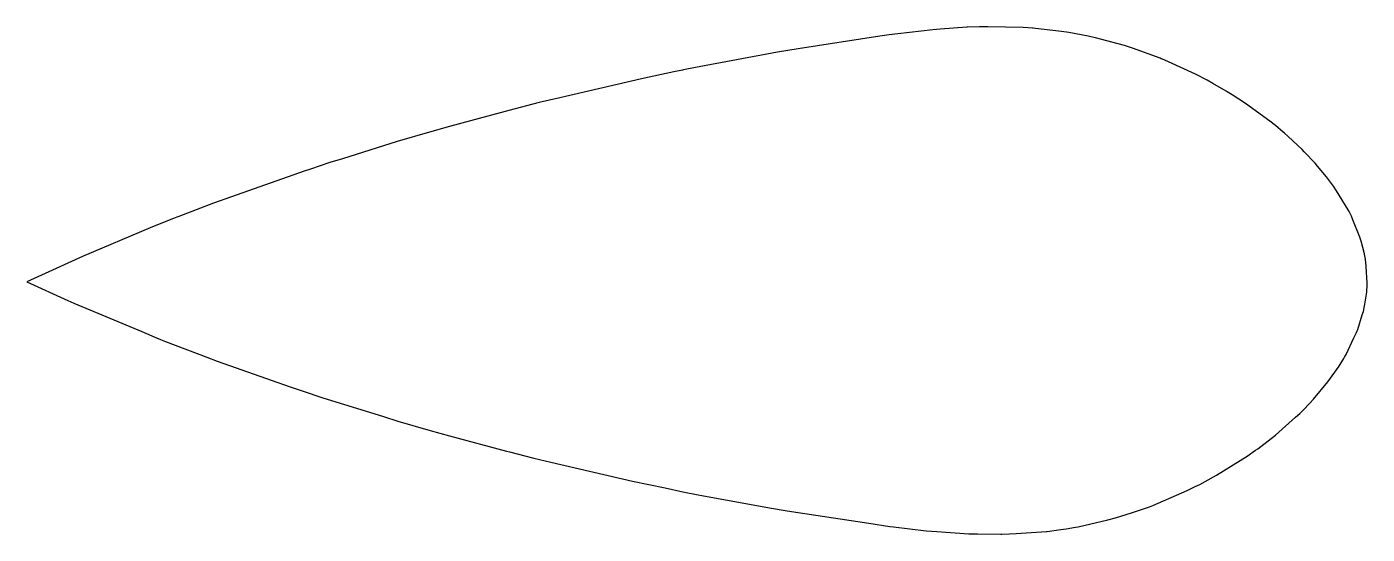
# Model space of a CAD drawing. Header units: metres. Extents: x -88 to 62, y -28 to 28.
import ezdxf

# ---------------------------------------------------------------- set-up
doc = ezdxf.new("R2010")
doc.units = ezdxf.units.M

msp = doc.modelspace()

# ---------------------------------------------------------------- linework, layer by layer
for p, q in [((7.89249, 27.3592), (-1.22875, 25.9556)), ((8.95287, 27.5123), (7.89249, 27.3592)), ((9.91732, 27.6265), (8.95287, 27.5123)), ((13.8117, 28.0817), (9.91732, 27.6265)), ((14.6601, 28.1423), (13.8117, 28.0817)), ((17.6219, 28.3481), (14.6601, 28.1423)), ((17.7104, 28.3518), (17.6219, 28.3481)), ((19.0635, 28.3957), (17.7104, 28.3518)), ((19.9749, 28.4008), (19.0635, 28.3957)), ((23.9567, 28.3162), (19.9749, 28.4008)), ((24.4978, 28.2876), (23.9567, 28.3162)), ((24.975, 28.2537), (24.4978, 28.2876)), ((25.0739, 28.2457), (24.975, 28.2537)), ((25.3201, 28.2216), (25.0739, 28.2457)), ((28.2189, 27.8918), (25.3201, 28.2216)), ((29.048, 27.7654), (28.2189, 27.8918)), ((31.2231, 27.3629), (29.048, 27.7654)), ((31.5283, 27.297), (31.2231, 27.3629)), ((32.0292, 27.1841), (31.5283, 27.297)), ((32.6102, 27.0298), (32.0292, 27.1841)), ((35.2832, 26.301), (32.6102, 27.0298)), ((-3.57083, 25.5608), (-12.7317, 23.8449)), ((-1.22875, 25.9556), (-3.57083, 25.5608)), ((36.158, 25.9978), (35.2832, 26.301)), ((39.2839, 24.878), (36.158, 25.9978)), ((39.3846, 24.8376), (39.2839, 24.878)), ((39.4669, 24.8042), (39.3846, 24.8376)), ((40.2152, 24.4662), (39.4669, 24.8042)), ((43.2095, 23.1061), (40.2152, 24.4662)), ((-18.7855, 22.5926), (-27.9223, 20.4577)), ((-15.1425, 23.3598), (-18.7855, 22.5926)), ((-14.1748, 23.5636), (-15.1425, 23.3598)), ((-14.0866, 23.5816), (-14.1748, 23.5636)), ((-12.7317, 23.8449), (-14.0866, 23.5816)), ((44.521, 22.4173), (43.2095, 23.1061)), ((45.1744, 22.0641), (44.521, 22.4173)), ((46.6474, 21.2164), (45.1744, 22.0641)), ((46.7664, 21.1456), (46.6474, 21.2164)), ((47.3331, 20.7776), (46.7664, 21.1456)), ((-30.2272, 19.9188), (-33.6082, 19.0511)), ((-27.9223, 20.4577), (-30.2272, 19.9188)), ((48.8251, 19.8312), (47.3331, 20.7776)), ((51.5346, 17.844), (48.8251, 19.8312)), ((-34.5977, 18.7961), (-40.272, 17.2429)), ((-34.4492, 18.8353), (-34.5977, 18.7961)), ((-33.6082, 19.0511), (-34.4492, 18.8353)), ((-42.4808, 16.6188), (-46.1051, 15.5611)), ((-40.272, 17.2429), (-42.4808, 16.6188)), ((52.1634, 17.3652), (51.5346, 17.844)), ((53.0414, 16.6309), (52.1634, 17.3652)), ((53.1711, 16.5209), (53.0414, 16.6309)), ((53.6057, 16.1158), (53.1711, 16.5209)), ((-46.1051, 15.5611), (-52.2493, 13.6456)), ((55.1526, 14.6832), (53.6057, 16.1158)), ((-52.2493, 13.6456), (-53.6543, 13.2067)), ((55.3971, 14.4248), (55.1526, 14.6832)), ((56.6046, 13.1491), (55.3971, 14.4248)), ((-56.5305, 12.258), (-64.6642, 9.38785)), ((-55.8225, 12.4925), (-56.5305, 12.258)), ((-53.6543, 13.2067), (-55.8225, 12.4925)), ((56.8869, 12.8133), (56.6046, 13.1491)), ((57.8663, 11.6395), (56.8869, 12.8133)), ((57.9823, 11.4862), (57.8663, 11.6395)), ((58.6595, 10.5752), (57.9823, 11.4862)), ((58.9887, 10.066), (58.6595, 10.5752)), ((-64.6642, 9.38785), (-66.669, 8.671)), ((60.3106, 7.91295), (58.9887, 10.066)), ((-66.669, 8.671), (-70.5324, 7.19454)), ((60.4101, 7.72631), (60.3106, 7.91295)), ((60.6365, 7.27914), (60.4101, 7.72631)), ((-72.3788, 6.47068), (-73.748, 5.91089)), ((-71.1488, 6.9571), (-72.3788, 6.47068)), ((-70.7639, 7.10636), (-71.1488, 6.9571)), ((-70.5324, 7.19454), (-70.7639, 7.10636)), ((60.6617, 7.22812), (60.6365, 7.27914)), ((60.6692, 7.21258), (60.6617, 7.22812)), ((60.8447, 6.79293), (60.6692, 7.21258)), ((61.6293, 4.86507), (60.8447, 6.79293)), ((-73.748, 5.91089), (-81.3271, 2.72443)), ((61.7494, 4.43475), (61.6293, 4.86507)), ((62.1301, 3.01105), (61.7494, 4.43475)), ((62.1397, 2.96298), (62.1301, 3.01105)), ((-81.3271, 2.72443), (-85.9094, 0.62404)), ((62.2398, 2.41887), (62.1397, 2.96298)), ((62.2624, 2.2846), (62.2398, 2.41887)), ((62.2954, 2.06679), (62.2624, 2.2846)), ((62.3251, 1.59163), (62.2954, 2.06679)), ((62.4364, -0.25711), (62.3251, 1.59163)), ((-85.9094, 0.62404), (-87.5599, -0.11781)), ((-87.5599, -0.11781), (-82.9537, -2.21425)), ((62.3418, -1.51419), (62.3795, -1.24362)), ((62.3795, -1.24362), (62.4248, -0.45902)), ((62.4248, -0.45902), (62.4364, -0.25711)), ((-82.9537, -2.21425), (-82.2843, -2.52241)), ((-82.2843, -2.52241), (-74.6791, -5.69574)), ((62.0076, -3.44707), (62.1448, -2.80832)), ((62.1448, -2.80832), (62.1881, -2.60993)), ((62.1881, -2.60993), (62.3418, -1.51419)), ((61.3821, -5.45977), (61.8867, -3.83111)), ((61.8867, -3.83111), (62.0076, -3.44707)), ((-74.6791, -5.69574), (-73.0636, -6.38636)), ((60.9564, -6.39921), (61.2159, -5.88332)), ((61.2159, -5.88332), (61.3297, -5.59118)), ((61.3297, -5.59118), (61.3821, -5.45977)), ((-73.0636, -6.38636), (-72.585, -6.57511)), ((-72.585, -6.57511), (-72.056, -6.78643)), ((-72.056, -6.78643), (-67.4277, -8.54987)), ((60.0757, -8.24426), (60.9564, -6.39921)), ((-67.4277, -8.54987), (-66.2423, -8.99987)), ((59.2233, -9.65147), (59.8102, -8.70077)), ((59.8102, -8.70077), (59.9062, -8.54398)), ((59.9062, -8.54398), (60.0757, -8.24426)), ((-66.2423, -8.99987), (-58.0724, -11.8581)), ((58.0393, -11.3132), (58.8097, -10.2176)), ((58.8097, -10.2176), (59.1843, -9.71174)), ((59.1843, -9.71174), (59.2233, -9.65147)), ((-58.0724, -11.8581), (-56.2829, -12.4814)), ((56.431, -13.2408), (58.0393, -11.3132)), ((-56.2829, -12.4814), (-54.873, -12.9439)), ((-54.873, -12.9439), (-54.5615, -13.046)), ((-54.5615, -13.046), (-47.6301, -15.1976)), ((56.0069, -13.7076), (56.431, -13.2408)), ((54.4177, -15.278), (54.9077, -14.8369)), ((54.9077, -14.8369), (55.1987, -14.5479)), ((55.1987, -14.5479), (55.2805, -14.4668)), ((55.2805, -14.4668), (56.0069, -13.7076)), ((-47.6301, -15.1976), (-46.0311, -15.6945)), ((-46.0311, -15.6945), (-42.4042, -16.7424)), ((52.1825, -17.2664), (54.4177, -15.278)), ((-42.4042, -16.7424), (-40.2402, -17.3472)), ((-40.2402, -17.3472), (-33.8632, -19.0659)), ((50.1841, -18.8039), (51.7025, -17.6391)), ((51.7025, -17.6391), (52.1825, -17.2664)), ((-33.8632, -19.0659), (-33.5274, -19.1532)), ((-33.5274, -19.1532), (-30.838, -19.8323)), ((49.0174, -19.6241), (49.9491, -18.9692)), ((49.9491, -18.9692), (50.1841, -18.8039)), ((-30.838, -19.8323), (-28.9343, -20.2956)), ((-28.9343, -20.2956), (-19.7758, -22.4093)), ((45.5871, -21.7603), (48.2371, -20.107)), ((48.2371, -20.107), (49.0174, -19.6241)), ((-19.7758, -22.4093), (-16.1244, -23.1681)), ((43.694, -22.7861), (45.2524, -21.9402)), ((45.2524, -21.9402), (45.5871, -21.7603)), ((-16.1244, -23.1681), (-14.1308, -23.5974)), ((-14.1308, -23.5974), (-12.4459, -23.9315)), ((-12.4459, -23.9315), (-12.0175, -24.0164)), ((38.447, -25.1367), (41.6794, -23.7346)), ((41.6794, -23.7346), (42.2965, -23.4771)), ((42.2965, -23.4771), (43.1979, -23.0262)), ((43.1979, -23.0262), (43.694, -22.7861)), ((-12.0175, -24.0164), (-4.4356, -25.3938)), ((-4.4356, -25.3938), (-2.4878, -25.7476)), ((36.5221, -25.8313), (38.0602, -25.2759)), ((38.0602, -25.2759), (38.447, -25.1367)), ((-2.4878, -25.7476), (6.65069, -27.1286)), ((30.0782, -27.5253), (33.4219, -26.7342)), ((33.4219, -26.7342), (34.2864, -26.5293)), ((34.2864, -26.5293), (36.0475, -25.9793)), ((36.0475, -25.9793), (36.5221, -25.8313)), ((6.65069, -27.1286), (9.02705, -27.4877)), ((9.02705, -27.4877), (9.4162, -27.5374)), ((9.4162, -27.5374), (13.0732, -27.9595)), ((13.0732, -27.9595), (14.283, -28.0686)), ((14.283, -28.0686), (17.846, -28.3011)), ((17.846, -28.3011), (18.8435, -28.3225)), ((18.8435, -28.3225), (21.444, -28.3502)), ((21.444, -28.3502), (21.5496, -28.3481)), ((21.5496, -28.3481), (22.4136, -28.3271)), ((22.4136, -28.3271), (23.163, -28.2859)), ((23.163, -28.2859), (26.5373, -28.041)), ((26.5373, -28.041), (26.6148, -28.0339)), ((26.6148, -28.0339), (28.1633, -27.8253)), ((28.1633, -27.8253), (28.7666, -27.7498)), ((28.7666, -27.7498), (29.7912, -27.5746)), ((29.7912, -27.5746), (30.0782, -27.5253))]:
    msp.add_line(p, q)

doc.saveas('drawing.dxf')
